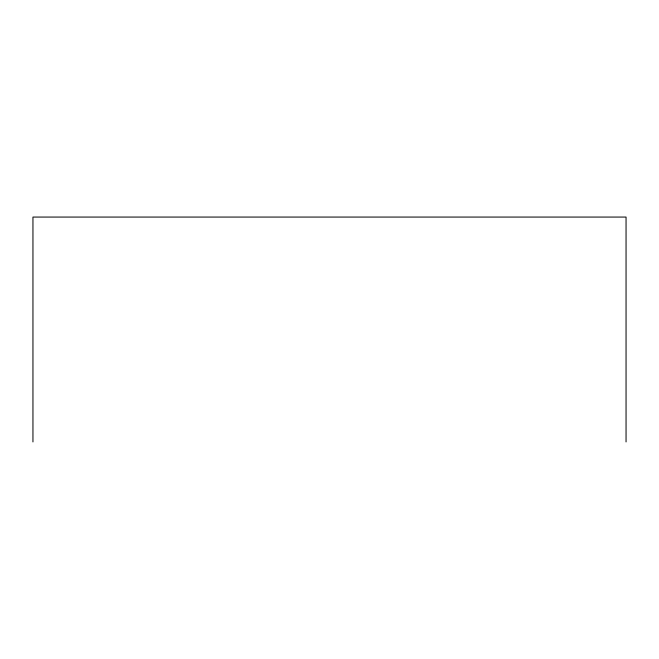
<?xml version="1.0" encoding="UTF-8"?>
<svg xmlns="http://www.w3.org/2000/svg" width="659" height="659" viewBox="0 0 659 659"><rect width="100%" height="100%" fill="white"/><g stroke="black" fill="none" stroke-linecap="round" stroke-linejoin="round"><path stroke-width="0.99" d="M626.05 441.934L626.05 217.066L32.95 217.066L32.95 441.934"/></g></svg>
